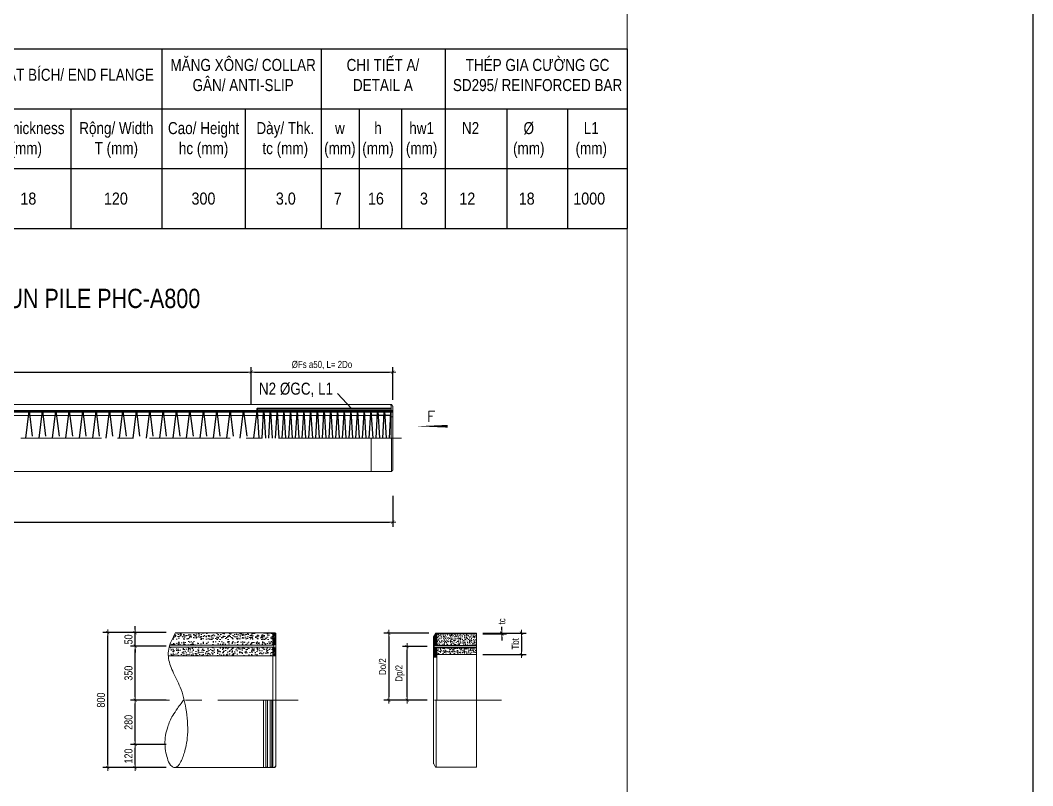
# Model space of a CAD drawing. Header units: millimetres. Extents: x -2123450 to -961021, y -260876 to 649159.
# Drawn here: x -1603460 to -1571995, y 114684 to 138489 of the extents above; entities that cross this region are included whole.
import ezdxf
from ezdxf.enums import TextEntityAlignment as Align

# ---------------------------------------------------------------- set-up
doc = ezdxf.new("R2010")
doc.units = ezdxf.units.MM
doc.header["$LTSCALE"] = 1000
doc.header["$MEASUREMENT"] = 0
doc.header["$PDMODE"] = 66
for name, pattern in [('CENTER2', [1.125, 0.75, -0.125, 0.125, -0.125]), ('CENTERX2', [4, 2.5, -0.5, 0.5, -0.5]), ('HIDDEN', [0.375, 0.25, -0.125]), ('HIDDEN2', [4.7625, 3.175, -1.5875])]:
    doc.linetypes.add(name, pattern=pattern)
doc.layers.get('0').update_dxf_attribs({"linetype": 'CONTINUOUS'})
doc.layers.get('DEFPOINTS').update_dxf_attribs({"linetype": 'CONTINUOUS'})
for name, color, linetype, lineweight in [('1.NET BAO-F', 3, 'CONTINUOUS', 20), ('9.NET MANH-F', 9, 'CONTINUOUS', 15), ('NDC_S_AXIS', 5, 'CENTER2', 15), ('NDC_S_BREAK-LINE', 1, 'CONTINUOUS', 15), ('NDC_S_CONTINUOUS', 3, 'CONTINUOUS', 20), ('NDC_S_DIM', 1, 'CONTINUOUS', 9), ('NDC_S_HATCH MATERIAL', 8, 'CONTINUOUS', 13), ('NDC_S_REBAR', 4, 'CONTINUOUS', 35), ('NDC_S_STIRRUP', 2, 'CONTINUOUS', 25), ('NDC_S_VN TEXT', 7, 'CONTINUOUS', 9), ('netmanh', 6, 'CONTINUOUS', 15), ('Thep', 1, 'CONTINUOUS', 30), ('Thep dai', 3, 'CONTINUOUS', 30)]:
    doc.layers.add(name, color=color, linetype=linetype, lineweight=lineweight)
doc.layers.add('NDC_S-COLUMN', color=3, linetype='CONTINUOUS')
doc.styles.add('NDC_ARIAL', font='arial.ttf', dxfattribs={"width": 0.8})
doc.styles.get("Standard").update_dxf_attribs({"font": 'romans.shx', "bigfont": 'vns.shx'})
doc.dimstyles.new('DIM', dxfattribs={"dimtxt": 0.03, "dimasz": 0.035, "dimexe": 0.03, "dimexo": 0.03, "dimgap": 0.005, "dimtad": 1, "dimdec": 0, "dimlfac": 10000, "dimzin": 0, "dimdsep": 46, "dimtxsty": 'NDC_ARIAL', "dimblk": 'DOTSMALL', "dimcen": 0.05, "dimclrd": 1, "dimclre": 1, "dimadec": 0, "dimazin": 0, "dimtfac": 1, "dimtdec": 0, "dimtofl": 0, "dimtmove": 0, "dimatfit": 3, "dimfxl": 0.03, "dimtolj": 1, "dimtzin": 0, "dimarcsym": 0})
doc.dimstyles.new('NDC_1-100', dxfattribs={"dimscale": 100, "dimtxt": 2.2, "dimasz": 1, "dimexe": 1.5, "dimexo": 2, "dimgap": 0.8, "dimtad": 1, "dimdec": 0, "dimdsep": 46, "dimtxsty": 'NDC_ARIAL', "dimblk": 'DIMMARK', "dimcen": 49999.938995, "dimdle": 1.5, "dimclrd": 1, "dimclre": 1, "dimclrt": 3, "dimadec": 0, "dimazin": 0, "dimtfac": 1, "dimtdec": 0, "dimtix": 1, "dimtmove": 2, "dimatfit": 3, "dimfxl": 1, "dimarcsym": 0})
doc.dimstyles.new('NDC_1-25(25)', dxfattribs={"dimscale": 100, "dimtxt": 2.5, "dimasz": 1, "dimexe": 1.5, "dimexo": 0, "dimgap": 0.8, "dimtad": 1, "dimdec": 0, "dimlfac": 0.25, "dimdsep": 46, "dimtxsty": 'NDC_ARIAL', "dimblk": 'DIMMARK', "dimcen": 49999.938995, "dimdle": 1.5, "dimclrd": 1, "dimclre": 1, "dimclrt": 3, "dimadec": 0, "dimazin": 0, "dimtfac": 1, "dimtdec": 0, "dimtix": 1, "dimtmove": 2, "dimatfit": 3, "dimfxl": 1, "dimarcsym": 0})
pattern_1 = [(50, (-1810038.22, 99460.3), (214.93242, -18.80415), [22.47432, -247.21747]), (355, (-1810038.22, 99460.3), (-41.57788, 225.40004), [17.97945, -197.77397]), (100.4514, (-1810020.3, 99458.73), (173.3547, 206.59575), [19.10023, -210.10252]), (46.1842, (-1810038.22, 99520.23), (319.80682, -49.59902), [33.71147, -370.8262]), (96.6356, (-1810011.57, 99516.1), (280.0787, 291.90176), [28.65034, -315.1537]), (351.1842, (-1810038.22, 99520.23), (280.0785, 291.902), [26.9692, -296.66096]), (21, (-1810008.25, 99505.24), (178.8677, -120.64778), [22.47432, -247.21747]), (326, (-1810008.25, 99505.24), (72.91127, 217.29667), [17.97945, -197.77397]), (71.4514, (-1809993.35, 99495.2), (251.77904, 96.6487), [19.10023, -210.10252]), (37.5, (-1810038.22, 99460.295), (3.643792, 99.754151), [0, -195.37671, 0, -200.77055, 0, -198.523116]), (7.5, (-1810038.22, 99460.3), (78.83077, 118.18844), [0, -114.46918, 0, -190.88185, 0, -75.66353]), (327.5, (-1810105.04, 99460.295), (159.963915, -6.758737), [0, -74.91438, 0, -233.73288, 0, -310.14555]), (317.5, (-1810135.01, 99460.3), (174.75613, 29.99721), [0, -97.3887, 0, -155.2226, 0, -220.24829])]
pattern_2 = [(45, (-3341119.79, 702139.56), (-49.7184456, 49.7184456), []), (45, (-3341103.215, 702139.56), (-49.7184456, 49.7184456), []), (45, (-3341086.64, 702139.56), (-49.7184456, 49.7184456), []), (45, (-3341070.07, 702139.56), (-49.7184456, 49.7184456), [])]

# ---------------------------------------------------------------- blocks, each defined once
blk = doc.blocks.new('DIMMARK')
at = {"layer": 'NDC_S_DIM', "color": 1}
blk.add_line((-1.5, 0), (1, 0), dxfattribs=at)
at = {"layer": 'NDC_S_DIM', "color": 2, "const_width": 0.15}
blk.add_lwpolyline([(-0.5, -0.5), (0.5, 0.5)], dxfattribs=at)
blk = doc.blocks.new('*D343')
at = {"layer": 'DEFPOINTS', "color": 0, "transparency": 16777216}
for p in [(-1596281, 127550), (-1624219, 126731), (-1596281, 126731)]:
    blk.add_point(p, dxfattribs=at)
at = {"layer": 'NDC_S_DIM', "color": 1, "lineweight": -2, "transparency": 16777216}
for p, q in [((-1624219, 126931), (-1624219, 127700)), ((-1624119, 127550), (-1596381, 127550)), ((-1596281, 126931), (-1596281, 127700))]:
    blk.add_line(p, q, dxfattribs=at)
at = {"layer": 'NDC_S_DIM', "color": 1, "lineweight": -2, "transparency": 16777216, "xscale": 100, "yscale": 100, "zscale": 100, "rotation": 180}
blk.add_blockref('DIMMARK', (-1624219, 127550), dxfattribs=at)
at = {"layer": 'NDC_S_DIM', "color": 1, "lineweight": -2, "transparency": 16777216, "xscale": 100, "yscale": 100, "zscale": 100}
blk.add_blockref('DIMMARK', (-1596281, 127550), dxfattribs=at)
at = {"layer": 'NDC_S_DIM', "color": 3, "transparency": 16777216, "insert": (-1610250, 127749), "char_height": 220, "attachment_point": 5, "style": 'NDC_ARIAL'}
blk.add_mtext('ØFs a100', dxfattribs=at)
blk = doc.blocks.new('*D344')
at = {"layer": 'DEFPOINTS', "color": 0, "transparency": 16777216}
for p in [(-1591885, 127550), (-1596281, 126341), (-1591885, 126485)]:
    blk.add_point(p, dxfattribs=at)
at = {"layer": 'NDC_S_DIM', "color": 1, "lineweight": -2, "transparency": 16777216}
for p, q in [((-1596281, 126541), (-1596281, 127700)), ((-1596181, 127550), (-1591985, 127550)), ((-1591885, 126685), (-1591885, 127700))]:
    blk.add_line(p, q, dxfattribs=at)
at = {"layer": 'NDC_S_DIM', "color": 1, "lineweight": -2, "transparency": 16777216, "xscale": 100, "yscale": 100, "zscale": 100, "rotation": 180}
blk.add_blockref('DIMMARK', (-1596281, 127550), dxfattribs=at)
at = {"layer": 'NDC_S_DIM', "color": 1, "lineweight": -2, "transparency": 16777216, "xscale": 100, "yscale": 100, "zscale": 100}
blk.add_blockref('DIMMARK', (-1591885, 127550), dxfattribs=at)
at = {"layer": 'NDC_S_DIM', "color": 3, "transparency": 16777216, "insert": (-1594083, 127766), "char_height": 220, "attachment_point": 5, "style": 'NDC_ARIAL'}
blk.add_mtext('ØFs a50, L= 2Do', dxfattribs=at)
blk = doc.blocks.new('*D345')
at = {"layer": 'DEFPOINTS', "color": 0, "transparency": 16777216}
for p in [(-1628651, 123902), (-1591885, 123902), (-1591885, 122884)]:
    blk.add_point(p, dxfattribs=at)
at = {"layer": 'NDC_S_DIM', "color": 1, "lineweight": -2, "transparency": 16777216}
for p, q in [((-1628651, 123702), (-1628651, 122734)), ((-1591885, 123702), (-1591885, 122734)), ((-1628551, 122884), (-1591985, 122884))]:
    blk.add_line(p, q, dxfattribs=at)
at = {"layer": 'NDC_S_DIM', "color": 1, "lineweight": -2, "transparency": 16777216, "xscale": 100, "yscale": 100, "zscale": 100, "rotation": 180}
blk.add_blockref('DIMMARK', (-1628651, 122884), dxfattribs=at)
at = {"layer": 'NDC_S_DIM', "color": 1, "lineweight": -2, "transparency": 16777216, "xscale": 100, "yscale": 100, "zscale": 100}
blk.add_blockref('DIMMARK', (-1591885, 122884), dxfattribs=at)
at = {"layer": 'NDC_S_DIM', "color": 3, "transparency": 16777216, "insert": (-1610268, 123074), "char_height": 220, "attachment_point": 5, "style": 'NDC_ARIAL'}
blk.add_mtext('L ', dxfattribs=at)
blk = doc.blocks.new('daucocmangxong 3.0 khong be tong')
at = {"layer": 'NDC_S_AXIS', "linetype": 'CENTERX2'}
blk.add_line((0.093, 0.25), (-0.2262, 0.25), dxfattribs=at)
at = {"layer": 'NDC_S_CONTINUOUS'}
for p, q in [((-0.155, 0.4565), (-0.16, 0.4565)), ((-0.155, 0.4565), (-0.155, 0.4545)), ((-0.155, 0.4545), (-0.148, 0.4545)), ((-0.148, 0.497), (-0.148, 0.4535)), ((-0.155, 0.4435), (-0.16, 0.4435)), ((-0.148, 0.41), (-0.16, 0.41)), ((-0.155, 0.4455), (-0.155, 0.4435)), ((-0.155, 0.4455), (-0.148, 0.4455)), ((-0.148, 0.4465), (-0.148, 0.25)), ((-0.15, 0.25), (-0.15, 0)), ((0, 0.25), (0, 0)), ((-0.15, 0), (0, 0))]:
    blk.add_line(p, q, dxfattribs=at)
blk.add_lwpolyline([(-0.15, 0.002), (-0.15, 0), (-0.153, 0), (-0.159, 0.012), (-0.16, 0.012), (-0.16, 0.488), (-0.159, 0.488), (-0.153, 0.5), (-0.15, 0.5), (-0.15, 0.497)], dxfattribs=at)
at = {"layer": 'NDC_S_REBAR'}
for p, q in [((-0.156, 0.4535), (0, 0.4535)), ((-0.156, 0.4465), (0, 0.4465))]:
    blk.add_line(p, q, dxfattribs=at)
at = {"layer": 'NDC_S_STIRRUP'}
blk.add_line((-0.148, 0.42), (0, 0.42), dxfattribs=at)
at = {"layer": 'netmanh'}
blk.add_arc((-0.148, 0.497), 0.003, 270, 0, dxfattribs=at)
at = {"layer": 'Thep'}
blk.add_ellipse((-0.1575, 0.4501), major_axis=(0, 0.0055), ratio=0.363902, start_param=5.391025, end_param=10.293338, dxfattribs=at)
blk = doc.blocks.new('*D323')
at = {"layer": 'DEFPOINTS', "color": 0, "transparency": 16777216}
for p in [(-1600742, 119448), (-1598927, 119448), (-1598927, 115248)]:
    blk.add_point(p, dxfattribs=at)
at = {"layer": 'NDC_S_DIM', "color": 1, "lineweight": -2, "transparency": 16777216}
for p, q in [((-1598927, 119448), (-1600892, 119448)), ((-1600742, 115348), (-1600742, 119348)), ((-1598927, 115248), (-1600892, 115248))]:
    blk.add_line(p, q, dxfattribs=at)
at = {"layer": 'NDC_S_DIM', "color": 1, "lineweight": -2, "transparency": 16777216, "xscale": 100, "yscale": 100, "zscale": 100}
for p, rotation in [((-1600742, 119448), 90), ((-1600742, 115248), 270)]:
    blk.add_blockref('DIMMARK', p, dxfattribs=dict(at, rotation=rotation))
at = {"layer": 'NDC_S_DIM', "color": 3, "lineweight": 100, "transparency": 16777216, "insert": (-1600950, 117348), "char_height": 250, "attachment_point": 5, "rotation": 90, "style": 'NDC_ARIAL'}
blk.add_mtext('800', dxfattribs=at)
blk = doc.blocks.new('*D324')
at = {"layer": 'DEFPOINTS', "color": 0, "transparency": 16777216}
for p in [(-1599887, 115968), (-1598927, 115968), (-1598927, 115248)]:
    blk.add_point(p, dxfattribs=at)
at = {"layer": 'NDC_S_DIM', "color": 1, "lineweight": -2, "transparency": 16777216}
for p, q in [((-1598927, 115968), (-1600037, 115968)), ((-1599887, 115348), (-1599887, 115868)), ((-1598927, 115248), (-1600037, 115248))]:
    blk.add_line(p, q, dxfattribs=at)
at = {"layer": 'NDC_S_DIM', "color": 1, "lineweight": -2, "transparency": 16777216, "xscale": 100, "yscale": 100, "zscale": 100}
for p, rotation in [((-1599887, 115968), 90), ((-1599887, 115248), 270)]:
    blk.add_blockref('DIMMARK', p, dxfattribs=dict(at, rotation=rotation))
at = {"layer": 'NDC_S_DIM', "color": 3, "lineweight": 100, "transparency": 16777216, "insert": (-1600095, 115608), "char_height": 250, "attachment_point": 5, "rotation": 90, "style": 'NDC_ARIAL'}
blk.add_mtext('120', dxfattribs=at)
blk = doc.blocks.new('*D325')
at = {"layer": 'DEFPOINTS', "color": 0, "transparency": 16777216}
for p in [(-1599887, 117346), (-1598927, 117346), (-1598927, 115968)]:
    blk.add_point(p, dxfattribs=at)
at = {"layer": 'NDC_S_DIM', "color": 1, "lineweight": -2, "transparency": 16777216}
for p, q in [((-1598927, 117346), (-1600037, 117346)), ((-1599887, 116068), (-1599887, 117246)), ((-1598927, 115968), (-1600037, 115968))]:
    blk.add_line(p, q, dxfattribs=at)
at = {"layer": 'NDC_S_DIM', "color": 1, "lineweight": -2, "transparency": 16777216, "xscale": 100, "yscale": 100, "zscale": 100}
for p, rotation in [((-1599887, 117346), 90), ((-1599887, 115968), 270)]:
    blk.add_blockref('DIMMARK', p, dxfattribs=dict(at, rotation=rotation))
at = {"layer": 'NDC_S_DIM', "color": 3, "lineweight": 100, "transparency": 16777216, "insert": (-1600095, 116657), "char_height": 250, "attachment_point": 5, "rotation": 90, "style": 'NDC_ARIAL'}
blk.add_mtext('280', dxfattribs=at)
blk = doc.blocks.new('*D326')
at = {"layer": 'DEFPOINTS', "color": 0, "transparency": 16777216}
for p in [(-1599887, 119024), (-1598927, 119024), (-1598927, 117346)]:
    blk.add_point(p, dxfattribs=at)
at = {"layer": 'NDC_S-COLUMN', "color": 1, "lineweight": -2, "transparency": 16777216}
for p, q in [((-1598927, 119024), (-1600037, 119024)), ((-1599887, 117446), (-1599887, 118924)), ((-1598927, 117346), (-1600037, 117346))]:
    blk.add_line(p, q, dxfattribs=at)
at = {"layer": 'NDC_S-COLUMN', "color": 1, "lineweight": -2, "transparency": 16777216, "xscale": 100, "yscale": 100, "zscale": 100}
for p, rotation in [((-1599887, 119024), 90), ((-1599887, 117346), 270)]:
    blk.add_blockref('DIMMARK', p, dxfattribs=dict(at, rotation=rotation))
at = {"layer": 'NDC_S-COLUMN', "color": 3, "transparency": 16777216, "insert": (-1600095, 118185), "char_height": 250, "attachment_point": 5, "rotation": 90, "style": 'NDC_ARIAL'}
blk.add_mtext('350', dxfattribs=at)
blk = doc.blocks.new('*D327')
at = {"layer": 'DEFPOINTS', "color": 0, "transparency": 16777216}
for p in [(-1599887, 119445), (-1598927, 119445), (-1598927, 119024)]:
    blk.add_point(p, dxfattribs=at)
at = {"layer": 'NDC_S-COLUMN', "color": 1, "lineweight": -2, "transparency": 16777216}
for p, q in [((-1599887, 119545), (-1599887, 119645)), ((-1598927, 119445), (-1600037, 119445)), ((-1599887, 119024), (-1599887, 119445)), ((-1598927, 119024), (-1600037, 119024)), ((-1599887, 118924), (-1599887, 118824))]:
    blk.add_line(p, q, dxfattribs=at)
at = {"layer": 'NDC_S-COLUMN', "color": 1, "lineweight": -2, "transparency": 16777216, "xscale": 100, "yscale": 100, "zscale": 100}
for p, rotation in [((-1599887, 119445), 270), ((-1599887, 119024), 90)]:
    blk.add_blockref('DIMMARK', p, dxfattribs=dict(at, rotation=rotation))
at = {"layer": 'NDC_S-COLUMN', "color": 3, "transparency": 16777216, "insert": (-1600095, 119235), "char_height": 250, "attachment_point": 5, "rotation": 90, "style": 'NDC_ARIAL'}
blk.add_mtext('50', dxfattribs=at)
blk = doc.blocks.new('thep gia cuong')
at = {"layer": 'NDC_S_REBAR'}
blk.add_lwpolyline([(0, -0.014), (1, -0.014), (1, 0), (0, 0)], dxfattribs=at)
blk = doc.blocks.new('_DotSmall')
at = {"color": 0, "linetype": 'ByBlock', "lineweight": 9, "const_width": 0.5}
blk.add_lwpolyline([(-0.0625, 0, 1), (0.0625, 0, 1)], format="xyb", close=True, dxfattribs=at)
blk = doc.blocks.new('*D903')
at = {"layer": 'DEFPOINTS', "color": 0, "transparency": 16777216}
for p in [(-1590558, 119429), (-1592008, 117346), (-1590616, 117346)]:
    blk.add_point(p, dxfattribs=at)
at = {"layer": 'NDC_S_DIM', "color": 1, "lineweight": -2, "transparency": 16777216}
for p, q in [((-1590758, 119429), (-1592158, 119429)), ((-1592008, 119329), (-1592008, 117446)), ((-1590816, 117346), (-1592158, 117346))]:
    blk.add_line(p, q, dxfattribs=at)
at = {"layer": 'NDC_S_DIM', "color": 1, "lineweight": -2, "transparency": 16777216, "xscale": 100, "yscale": 100, "zscale": 100}
for p, rotation in [((-1592008, 119429), 90), ((-1592008, 117346), 270)]:
    blk.add_blockref('DIMMARK', p, dxfattribs=dict(at, rotation=rotation))
at = {"layer": 'NDC_S_DIM', "color": 3, "transparency": 16777216, "insert": (-1592202, 118388), "char_height": 220, "attachment_point": 5, "rotation": 90, "style": 'NDC_ARIAL'}
blk.add_mtext('Do/2', dxfattribs=at)
blk = doc.blocks.new('*D904')
at = {"layer": 'DEFPOINTS', "color": 0, "transparency": 16777216}
for p in [(-1591436, 119014), (-1590612, 119014), (-1590616, 117346)]:
    blk.add_point(p, dxfattribs=at)
at = {"layer": 'NDC_S_DIM', "color": 1, "lineweight": -2, "transparency": 16777216}
for p, q in [((-1590812, 119014), (-1591586, 119014)), ((-1591436, 117446), (-1591436, 118914)), ((-1590816, 117346), (-1591586, 117346))]:
    blk.add_line(p, q, dxfattribs=at)
at = {"layer": 'NDC_S_DIM', "color": 1, "lineweight": -2, "transparency": 16777216, "xscale": 100, "yscale": 100, "zscale": 100}
for p, rotation in [((-1591436, 119014), 90), ((-1591436, 117346), 270)]:
    blk.add_blockref('DIMMARK', p, dxfattribs=dict(at, rotation=rotation))
at = {"layer": 'NDC_S_DIM', "color": 3, "transparency": 16777216, "insert": (-1591658, 118180), "char_height": 220, "attachment_point": 5, "rotation": 90, "style": 'NDC_ARIAL'}
blk.add_mtext('Dp/2', dxfattribs=at)
blk = doc.blocks.new('*D905')
at = {"layer": 'DEFPOINTS', "color": 0, "transparency": 16777216}
for p in [(-1589283, 119429), (-1589283, 119404), (-1588494, 119404)]:
    blk.add_point(p, dxfattribs=at)
at = {"layer": 'NDC_S_DIM', "color": 1, "lineweight": -2, "transparency": 16777216}
for p, q in [((-1588494, 119529), (-1588494, 119629)), ((-1589083, 119429), (-1588344, 119429)), ((-1589083, 119404), (-1588344, 119404)), ((-1588494, 119429), (-1588494, 119404)), ((-1588494, 119304), (-1588494, 119204))]:
    blk.add_line(p, q, dxfattribs=at)
at = {"layer": 'NDC_S_DIM', "color": 1, "lineweight": -2, "transparency": 16777216, "xscale": 100, "yscale": 100, "zscale": 100}
for p, rotation in [((-1588494, 119429), 270), ((-1588494, 119404), 90)]:
    blk.add_blockref('DIMMARK', p, dxfattribs=dict(at, rotation=rotation))
at = {"layer": 'NDC_S_DIM', "color": 3, "transparency": 16777216, "insert": (-1588494, 119796), "char_height": 220, "attachment_point": 5, "rotation": 90, "style": 'NDC_ARIAL'}
blk.add_mtext('tc', dxfattribs=at)
blk = doc.blocks.new('*D906')
at = {"layer": 'DEFPOINTS', "color": 0, "transparency": 16777216}
for p in [(-1589283, 119429), (-1589283, 118763), (-1587883, 118763)]:
    blk.add_point(p, dxfattribs=at)
at = {"layer": 'NDC_S_DIM', "color": 1, "lineweight": -2, "transparency": 16777216}
for p, q in [((-1589083, 119429), (-1587733, 119429)), ((-1587883, 119329), (-1587883, 118863)), ((-1589083, 118763), (-1587733, 118763))]:
    blk.add_line(p, q, dxfattribs=at)
at = {"layer": 'NDC_S_DIM', "color": 1, "lineweight": -2, "transparency": 16777216, "xscale": 100, "yscale": 100, "zscale": 100}
for p, rotation in [((-1587883, 119429), 90), ((-1587883, 118763), 270)]:
    blk.add_blockref('DIMMARK', p, dxfattribs=dict(at, rotation=rotation))
at = {"layer": 'NDC_S_DIM', "color": 3, "transparency": 16777216, "insert": (-1588074, 119096), "char_height": 220, "attachment_point": 5, "rotation": 90, "style": 'NDC_ARIAL'}
blk.add_mtext('Tbt', dxfattribs=at)
blk = doc.blocks.new('daucocmangxong 3.0')
at = {"layer": 'NDC_S_AXIS', "linetype": 'HIDDEN', "ltscale": 0.001}
blk.add_line((0.093, 0.25), (-0.2262, 0.25), dxfattribs=at)
at = {"layer": 'NDC_S_CONTINUOUS'}
for p, q in [((-0.148, 0.497), (-0.148, 0.4535)), ((0, 0.5), (0, 0)), ((-0.155, 0.4565), (-0.16, 0.4565)), ((-0.155, 0.4565), (-0.155, 0.4545)), ((-0.155, 0.4545), (-0.148, 0.4545)), ((-0.155, 0.4435), (-0.16, 0.4435)), ((-0.155, 0.4455), (-0.155, 0.4435)), ((-0.155, 0.4455), (-0.148, 0.4455)), ((-0.148, 0.4465), (-0.148, 0.25)), ((-0.148, 0.42), (0, 0.42)), ((-0.148, 0.41), (-0.16, 0.41)), ((-0.15, 0.25), (-0.15, 0)), ((-0.15, 0), (0, 0))]:
    blk.add_line(p, q, dxfattribs=at)
blk.add_lwpolyline([(-0.15, 0.002), (-0.15, 0), (-0.153, 0), (-0.159, 0.012), (-0.16, 0.012), (-0.16, 0.488), (-0.159, 0.488), (-0.153, 0.5), (-0.15, 0.5), (-0.15, 0.497)], dxfattribs=at)
blk.add_arc((-0.148, 0.497), 0.003, 270, 0, dxfattribs=at)
at = {"layer": 'Thep'}
for p, q in [((-0.156, 0.4535), (0, 0.4535)), ((-0.156, 0.4465), (0, 0.4465))]:
    blk.add_line(p, q, dxfattribs=at)
blk.add_ellipse((-0.1575, 0.45), major_axis=(0, 0.0055), ratio=0.363902, start_param=5.391025, end_param=10.293338, dxfattribs=at)

msp = doc.modelspace()

# ---------------------------------------------------------------- hatches: boundary and pattern name
at = {"layer": 'NDC_S_HATCH MATERIAL'}
h = msp.add_hatch(dxfattribs=at)
h.set_pattern_fill('AR-CONC', color=256, scale=29.965753, style=0)
h.set_pattern_definition(pattern_1)
edge = h.paths.add_edge_path()
edge.add_ellipse((-1595666.23, 119456.59), major_axis=(-38.51, 0), ratio=0.86455331, start_angle=50.284863, end_angle=129.715137, ccw=False)
edge.add_line((-1595690.84, 119430.98), (-1595773.73, 119430.98))
edge.add_ellipse((-1595798.34, 119456.59), major_axis=(-38.51, 0), ratio=0.86455331, start_angle=50.284863, end_angle=129.715137, ccw=False)
edge.add_line((-1595822.95, 119430.98), (-1595905.42, 119430.98))
edge.add_line((-1595905.42, 119430.98), (-1595905.42, 119443.65))
edge.add_line((-1595905.42, 119443.65), (-1598631, 119445.17))
edge.add_line((-1598631, 119445.17), (-1598743.06, 119233.89))
edge.add_line((-1598743.06, 119233.89), (-1595605.76, 119233.89))
edge.add_line((-1595605.76, 119233.89), (-1595605.76, 119398.18))
edge.add_line((-1595605.76, 119398.18), (-1595638.52, 119430.98))
edge.add_line((-1595638.52, 119430.98), (-1595641.62, 119430.98))
at = {"layer": 'NDC_S_HATCH MATERIAL', "ltscale": 10}
h = msp.add_hatch(dxfattribs=at)
h.set_pattern_fill('ANSI34', color=256, scale=59.931507, style=0)
h.set_pattern_definition([(45, (-1814126.11, 37641.32), (-31.783481, 31.783481), []), (45, (-1814115.515, 37641.32), (-31.783481, 31.783481), []), (45, (-1814104.92, 37641.32), (-31.783481, 31.783481), []), (45, (-1814094.326, 37641.32), (-31.783481, 31.783481), [])])
edge = h.paths.add_edge_path()
edge.add_line((-1595596.04, 119443.65), (-1595605.76, 119443.65))
edge.add_line((-1595605.76, 119443.65), (-1595645.07, 119443.65))
edge.add_ellipse((-1595666.23, 119461.58), major_axis=(29.62, 0), ratio=0.86455331, start_angle=224.427004, end_angle=315.572996, ccw=False)
edge.add_line((-1595687.38, 119443.65), (-1595777.18, 119443.65))
edge.add_ellipse((-1595798.34, 119461.58), major_axis=(29.62, 0), ratio=0.86455331, start_angle=224.427004, end_angle=315.572996, ccw=False)
edge.add_line((-1595819.5, 119443.65), (-1595905.42, 119443.65))
edge.add_line((-1595905.42, 119443.65), (-1595905.42, 119430.98))
edge.add_line((-1595905.42, 119430.98), (-1595822.95, 119430.98))
edge.add_ellipse((-1595798.34, 119456.59), major_axis=(-38.51, 0), ratio=0.86455331, start_angle=50.284863, end_angle=129.715137)
edge.add_line((-1595773.73, 119430.98), (-1595690.84, 119430.98))
edge.add_ellipse((-1595666.23, 119456.59), major_axis=(-38.51, 0), ratio=0.86455331, start_angle=50.284863, end_angle=129.715137)
edge.add_line((-1595641.62, 119430.98), (-1595605.76, 119430.98))
edge.add_line((-1595605.76, 119430.98), (-1595596.04, 119430.98))
edge.add_line((-1595596.04, 119430.98), (-1595596.04, 119443.65))
at = {"layer": 'NDC_S_HATCH MATERIAL'}
h = msp.add_hatch(dxfattribs=at)
h.set_pattern_fill('ANSI34', color=256, scale=93.75, style=0)
h.set_pattern_definition(pattern_2)
edge = h.paths.add_edge_path()
edge.add_line((-1595515.86, 119402.95), (-1595545.35, 119443.65))
edge.add_line((-1595545.35, 119443.65), (-1595596.04, 119443.65))
edge.add_line((-1595596.04, 119443.65), (-1595596.04, 119430.98))
edge.add_line((-1595596.04, 119430.98), (-1595605.76, 119430.98))
edge.add_line((-1595605.76, 119430.98), (-1595605.76, 119053.89))
edge.add_line((-1595605.76, 119053.89), (-1595576.18, 119053.89))
edge.add_ellipse((-1595539.42, 119051.42), major_axis=(37.73, 11.65), ratio=0.68026503, start_angle=60.57203, end_angle=150.57203, ccw=False)
edge.add_line((-1595527.78, 119079.5), (-1595515.86, 119079.5))
edge.add_line((-1595515.86, 119079.5), (-1595515.86, 119402.95))
h = msp.add_hatch(dxfattribs=at)
h.set_pattern_fill('ANSI32', color=256, scale=100)
h.set_pattern_definition([(45, (-9850.676, -140458.422), (-26.5165043, 26.5165043), []), (45, (-9832.998, -140458.422), (-26.5165043, 26.5165043), [])])
h.paths.add_polyline_path([(-1590616.36, 119067.29), (-1590574.69, 119067.29), (-1590516.36, 119066.15), (-1590516.36, 119404.38), (-1590533.02, 119404.38), (-1590533.02, 119429.38), (-1590558.02, 119429.38), (-1590616.36, 119312.71)])
h.paths.add_polyline_path([(-1590616.36, 118679.38), (-1590516.36, 118679.38), (-1590516.36, 118975.63), (-1590574.69, 118975.63), (-1590574.69, 118958.96), (-1590616.36, 118958.96)])
h = msp.add_hatch(dxfattribs=at)
h.set_pattern_fill('ANSI32', color=256, scale=50, angle=90)
h.set_pattern_definition([(135, (-9850.676, -140458.422), (-13.25825215, -13.25825215), []), (135, (-9850.676, -140449.583), (-13.25825215, -13.25825215), [])])
h.paths.add_polyline_path([(-1589283.02, 119429.38), (-1590533.02, 119429.38), (-1590533.02, 119404.38), (-1589283.02, 119404.38)])
h = msp.add_hatch(dxfattribs=at)
h.set_pattern_fill('AR-CONC', color=256, scale=20, angle=90)
h.set_pattern_definition([(140, (-9850.68, -140458.42), (12.550427, 143.4520365), [15, -165]), (85, (-9850.68, -140458.42), (-150.438427, -27.750267), [12, -132]), (190.451444, (-9849.63, -140446.47), (-137.887998, 115.701769), [12.748038, -140.228422]), (136.1842, (-9890.68, -140458.42), (33.103856, 213.448266), [22.5, -247.5]), (186.635635, (-9887.92, -140440.63), (-194.82372, 186.93239), [19.122068, -210.342752]), (81.184164, (-9890.68, -140458.42), (-194.82372, 186.93239), [18, -198]), (111, (-9880.68, -140438.42), (80.523778, 119.38141), [15, -165]), (56, (-9880.68, -140438.42), (-145.030009, 48.663066), [12, -132]), (161.451445, (-9873.97, -140428.47), (-64.50623, 168.044475), [12.748038, -140.228422]), (127.5, (-9850.676, -140458.42), (-66.5787708, 2.431971), [0, -130.4, 0, -134, 0, -132.5]), (97.5, (-9850.676, -140458.42), (-78.8823424, 52.6139075), [0, -76.4, 0, -127.4, 0, -50.5]), (57.5, (-9850.676, -140503.02), (4.5109743, 106.7644872), [0, -50, 0, -156, 0, -207]), (47.5, (-9850.68, -140523.02), (-20.0209965, 116.637234), [0, -65, 0, -103.6, 0, -147])])
h.paths.add_polyline_path([(-1590491.36, 119404.38, -0.41421356), (-1590516.36, 119379.38), (-1590516.36, 119041.88), (-1589283.02, 119041.88), (-1589283.02, 119404.38)])
h.paths.add_polyline_path([(-1589283.02, 118762.71), (-1589283.02, 118983.54), (-1590516.36, 118983.54), (-1590516.36, 118762.71)])
h = msp.add_hatch(dxfattribs=at)
h.set_pattern_fill('AR-CONC', color=256, scale=29.965753, style=0)
h.set_pattern_definition(pattern_1)
h.paths.add_polyline_path([(-1595605.76, 118993.96), (-1598810.56, 118993.96), (-1598857.15, 118724.4), (-1597231.45, 118724.4), (-1595605.76, 118724.4)])
h.paths.add_polyline_path([(-1598797.23, 119053.89), (-1595605.76, 119053.89), (-1595605.76, 119173.96), (-1598770.53, 119173.96)])
h = msp.add_hatch(dxfattribs=at)
h.set_pattern_fill('ANSI34', color=256, scale=93.75, style=0)
h.set_pattern_definition(pattern_2)
edge = h.paths.add_edge_path()
edge.add_line((-1595515.86, 118968.34), (-1595527.78, 118968.34))
edge.add_ellipse((-1595539.42, 118996.42), major_axis=(-37.73, 11.65), ratio=0.68026503, start_angle=29.42797, end_angle=119.42797, ccw=False)
edge.add_line((-1595576.37, 118993.96), (-1595605.76, 118993.96))
edge.add_line((-1595605.76, 118993.96), (-1595605.76, 118724.4))
edge.add_line((-1595605.76, 118724.4), (-1595515.86, 118724.4))
edge.add_line((-1595515.86, 118724.4), (-1595515.86, 118968.34))

# ---------------------------------------------------------------- linework, layer by layer
for p, q in [((-1637042.3, 137597.7), (-1584595.34, 137597.7)), ((-1599062.86, 137597.7), (-1599062.86, 132017.34)), ((-1594105.78, 137597.7), (-1594105.78, 132017.34)), ((-1590260.1, 137597.7), (-1590260.1, 132017.34)), ((-1590260.1, 137597.7), (-1590260.1, 132017.34)), ((-1584595.34, 137597.7), (-1584595.34, 132017.34)), ((-1637042.3, 135737.58), (-1584595.34, 135737.58)), ((-1601886.33, 135737.58), (-1601886.33, 132017.34)), ((-1596465.72, 135737.58), (-1596465.72, 132017.34)), ((-1592926.97, 135737.58), (-1592926.97, 132017.34)), ((-1591616.13, 135737.58), (-1591616.13, 132017.34)), ((-1588341.22, 135737.58), (-1588341.22, 132017.34)), ((-1586453.87, 135737.58), (-1586453.87, 132017.34)), ((-1629304.31, 133877.46), (-1584595.34, 133877.46)), ((-1655452.36, 132017.34), (-1584595.34, 132017.34)), ((-1637042.3, 132017.34), (-1584595.34, 132017.34))]:
    msp.add_line(p, q)
at = {"layer": '1.NET BAO-F', "ltscale": 10}
for p, q in [((-1595605.76, 119443.65), (-1598631.85, 119443.65)), ((-1595905.42, 119443.65), (-1595905.42, 119430.98)), ((-1595819.5, 119443.65), (-1595905.42, 119443.65)), ((-1595822.95, 119430.98), (-1595905.42, 119430.98)), ((-1595687.38, 119443.65), (-1595777.18, 119443.65)), ((-1595690.84, 119430.98), (-1595773.73, 119430.98)), ((-1595605.76, 119430.98), (-1595641.62, 119430.98)), ((-1595605.76, 119398.18), (-1595638.52, 119430.98)), ((-1595627.34, 119430.98), (-1595605.76, 119413.45)), ((-1595605.76, 119430.98), (-1595605.76, 119053.89)), ((-1595596.04, 119430.98), (-1595605.76, 119430.98)), ((-1595515.86, 119402.95), (-1595515.86, 115289.14)), ((-1595576.18, 118993.96), (-1598831.88, 118993.96)), ((-1595576.18, 119053.89), (-1598814.51, 119053.89)), ((-1595605.76, 118993.96), (-1595605.76, 115248.44)), ((-1595515.86, 119079.5), (-1595527.78, 119079.5)), ((-1595515.86, 118968.34), (-1595527.78, 118968.34)), ((-1595605.76, 118724.4), (-1598857.15, 118724.4)), ((-1595905.42, 115248.44), (-1595905.42, 117344.49)), ((-1595605.76, 115248.44), (-1595545.35, 115248.44))]:
    msp.add_line(p, q, dxfattribs=at)
at = {"layer": '1.NET BAO-F'}
for p, q in [((-1595605.76, 119443.65), (-1595545.35, 119443.65)), ((-1595596.04, 119430.98), (-1595596.04, 119443.65)), ((-1595576.18, 119053.89), (-1595576.18, 118993.96)), ((-1595605.76, 118724.4), (-1595515.86, 118724.4)), ((-1598672.04, 115248.44), (-1595819.5, 115248.44)), ((-1595777.18, 115248.44), (-1595687.38, 115248.44)), ((-1595645.07, 115248.44), (-1595605.76, 115248.44))]:
    msp.add_line(p, q, dxfattribs=at)
at = {"layer": '1.NET BAO-F', "ltscale": 10}
for centre, major_axis, ratio, start_param, end_param in [((-1595798.34, 119456.59), (-38.51, 0), 0.86455331, 0.87763642, 2.26395623), ((-1595798.34, 119461.58), (29.62, 0), 0.86455331, 3.91699015, 5.50778781), ((-1595666.23, 119456.59), (-38.51, 0), 0.86455331, 0.87763642, 2.26395623), ((-1595666.23, 119461.58), (29.62, 0), 0.86455331, 3.91699015, 5.50778781), ((-1595539.42, 119051.42), (37.73, 11.65), 0.68026503, 1.05718135, 2.62797768)]:
    msp.add_ellipse(centre, major_axis=major_axis, ratio=ratio, start_param=start_param, end_param=end_param, dxfattribs=at)
at = {"layer": '1.NET BAO-F', "ltscale": 10, "extrusion": (0, 0, -1)}
msp.add_ellipse((-1595539.42, 118996.42), major_axis=(-37.73, 11.65), ratio=0.68026503, start_param=4.198774, end_param=5.76957033, dxfattribs=at)
at = {"layer": '9.NET MANH-F', "ltscale": 10}
for p, q in [((-1595822.95, 115248.44), (-1595822.95, 117344.49)), ((-1595773.73, 115248.44), (-1595773.73, 117344.49)), ((-1595690.84, 115248.44), (-1595690.84, 117344.49)), ((-1595641.62, 115248.44), (-1595641.62, 117344.49))]:
    msp.add_line(p, q, dxfattribs=at)
at = {"layer": 'DEFPOINTS'}
msp.add_lwpolyline([(-1698145.34, 181113.77), (-1571995.34, 181113.77), (-1571995.34, 92013.77), (-1698145.34, 92013.77)], close=True, dxfattribs=at)
at = {"layer": 'NDC_S_AXIS', "linetype": 'CENTERX2'}
for p, q in [((-1592939.1, 125493.27), (-1627597.15, 125493.27)), ((-1594820.04, 117346.04), (-1598975.52, 117346.04))]:
    msp.add_line(p, q, dxfattribs=at)
at = {"layer": 'NDC_S_BREAK-LINE'}
msp.add_spline([(-1598631, 119445.17), (-1598846.12, 118928.77), (-1598856.56, 118697.48), (-1598721.56, 118249.24), (-1598490.18, 117753.07), (-1598311.28, 117083.19), (-1598264.46, 116692.79), (-1598260.31, 116257.5), (-1598305.53, 115936.58), (-1598360.46, 115715.88), (-1598413.22, 115553.79), (-1598486.95, 115394.69), (-1598544.79, 115315.6), (-1598587.07, 115279.79), (-1598635.97, 115255.39), (-1598660.83, 115250.06), (-1598743.07, 115281.04), (-1598869.61, 115484.21), (-1598930.66, 115703.5), (-1598963.43, 115981.26), (-1598878.37, 116511.48), (-1598721.09, 116866.05), (-1598575.71, 117083.95), (-1598463.95, 117243.16), (-1598367.43, 117359.76)], degree=3, dxfattribs=at)
at = {"layer": 'NDC_S_CONTINUOUS'}
for p, q in [((-1584595.34, 175295.06), (-1584595.34, 94563.77)), ((-1627984.79, 126534.93), (-1591926.46, 126534.93)), ((-1627984.79, 126201.6), (-1592551.46, 126201.6)), ((-1627984.79, 124451.6), (-1592551.46, 124451.6))]:
    msp.add_line(p, q, dxfattribs=at)
at = {"layer": 'NDC_S_HATCH MATERIAL', "color": 3}
for p, q in [((-1590533.02, 119429.38), (-1589283.02, 119429.38)), ((-1590533.02, 119404.38), (-1589283.02, 119404.38))]:
    msp.add_line(p, q, dxfattribs=at)
at = {"layer": 'NDC_S_HATCH MATERIAL'}
msp.add_lwpolyline([(-1590177.32, 125862.89, 83.33, 16.67, 0), (-1590970.15, 125862.89, 416.67, 0, 0), (-1591130.19, 125862.89, 0, 0, 0)], format="xyseb", dxfattribs=at)
at = {"layer": 'NDC_S_REBAR'}
for p, q in [((-1627984.79, 126341.18), (-1592551.46, 126341.18)), ((-1627984.79, 126312.02), (-1592551.46, 126312.02))]:
    msp.add_line(p, q, dxfattribs=at)
at = {"layer": 'NDC_S_STIRRUP'}
for p, q in [((-1603288.96, 125493.27), (-1603184.79, 126341.18)), ((-1602872.29, 125493.27), (-1602768.13, 126341.18)), ((-1602455.63, 125493.27), (-1602351.46, 126341.18)), ((-1602038.96, 125493.27), (-1601934.79, 126341.18)), ((-1601622.29, 125493.27), (-1601518.13, 126341.18)), ((-1601205.63, 125493.27), (-1601101.46, 126341.18)), ((-1600788.96, 125493.27), (-1600684.79, 126341.18)), ((-1600372.29, 125493.27), (-1600268.13, 126341.18)), ((-1599955.63, 125493.27), (-1599851.46, 126341.18)), ((-1599538.96, 125493.27), (-1599434.79, 126341.18)), ((-1599122.29, 125493.27), (-1599018.13, 126341.18)), ((-1598705.63, 125493.27), (-1598601.46, 126341.18)), ((-1598288.96, 125493.27), (-1598184.79, 126341.18)), ((-1597872.29, 125493.27), (-1597768.13, 126341.18)), ((-1597455.63, 125493.27), (-1597351.46, 126341.18)), ((-1597038.96, 125493.27), (-1596934.79, 126341.18)), ((-1596622.29, 125493.27), (-1596518.13, 126341.18)), ((-1596205.63, 125493.27), (-1596101.46, 126341.18)), ((-1596101.46, 126341.18), (-1596049.38, 125493.27)), ((-1595893.13, 126341.18), (-1595841.04, 125493.27)), ((-1595684.79, 126341.18), (-1595632.71, 125493.27)), ((-1595476.46, 126341.18), (-1595424.38, 125493.27)), ((-1595268.13, 126341.18), (-1595216.04, 125493.27)), ((-1595059.79, 126341.18), (-1595007.71, 125493.27)), ((-1594851.46, 126341.18), (-1594799.38, 125493.27)), ((-1594643.13, 126341.18), (-1594591.04, 125493.27)), ((-1594434.79, 126341.18), (-1594382.71, 125493.27)), ((-1594226.46, 126341.18), (-1594174.38, 125493.27)), ((-1594018.13, 126341.18), (-1593966.04, 125493.27)), ((-1593809.79, 126341.18), (-1593757.71, 125493.27)), ((-1593601.46, 126341.18), (-1593549.38, 125493.27)), ((-1593393.13, 126341.18), (-1593341.04, 125493.27)), ((-1593184.79, 126341.18), (-1593132.71, 125493.27)), ((-1592976.46, 126341.18), (-1592924.38, 125493.27)), ((-1592768.13, 126341.18), (-1592716.04, 125493.27)), ((-1592559.79, 126341.18), (-1592507.71, 125493.27)), ((-1592351.46, 126341.18), (-1592299.38, 125493.27)), ((-1592143.13, 126341.18), (-1592091.04, 125493.27))]:
    msp.add_line(p, q, dxfattribs=at)
at = {"layer": 'NDC_S_STIRRUP', "linetype": 'HIDDEN2', "ltscale": 0.25}
for p, q in [((-1603184.79, 126341.18), (-1603080.63, 125493.27)), ((-1602768.13, 126341.18), (-1602663.96, 125493.27)), ((-1602351.46, 126341.18), (-1602247.29, 125493.27)), ((-1601934.79, 126341.18), (-1601830.63, 125493.27)), ((-1601518.13, 126341.18), (-1601413.96, 125493.27)), ((-1601101.46, 126341.18), (-1600997.29, 125493.27)), ((-1600684.79, 126341.18), (-1600580.63, 125493.27)), ((-1600268.13, 126341.18), (-1600163.96, 125493.27)), ((-1599851.46, 126341.18), (-1599747.29, 125493.27)), ((-1599434.79, 126341.18), (-1599330.63, 125493.27)), ((-1599018.13, 126341.18), (-1598913.96, 125493.27)), ((-1598601.46, 126341.18), (-1598497.29, 125493.27)), ((-1598184.79, 126341.18), (-1598080.63, 125493.27)), ((-1597768.13, 126341.18), (-1597663.96, 125493.27)), ((-1597351.46, 126341.18), (-1597247.29, 125493.27)), ((-1596934.79, 126341.18), (-1596830.63, 125493.27)), ((-1596518.13, 126341.18), (-1596413.96, 125493.27)), ((-1595945.21, 125493.27), (-1595893.13, 126341.18)), ((-1595736.88, 125493.27), (-1595684.79, 126341.18)), ((-1595528.54, 125493.27), (-1595476.46, 126341.18)), ((-1595320.21, 125493.27), (-1595268.13, 126341.18)), ((-1595111.88, 125493.27), (-1595059.79, 126341.18)), ((-1594903.54, 125493.27), (-1594851.46, 126341.18)), ((-1594695.21, 125493.27), (-1594643.13, 126341.18)), ((-1594486.88, 125493.27), (-1594434.79, 126341.18)), ((-1594278.54, 125493.27), (-1594226.46, 126341.18)), ((-1594070.21, 125493.27), (-1594018.13, 126341.18)), ((-1593861.88, 125493.27), (-1593809.79, 126341.18)), ((-1593653.54, 125493.27), (-1593601.46, 126341.18)), ((-1593445.21, 125493.27), (-1593393.13, 126341.18)), ((-1593236.88, 125493.27), (-1593184.79, 126341.18)), ((-1593028.54, 125493.27), (-1592976.46, 126341.18)), ((-1592820.21, 125493.27), (-1592768.13, 126341.18)), ((-1592611.88, 125493.27), (-1592559.79, 126341.18)), ((-1592403.54, 125493.27), (-1592351.46, 126341.18)), ((-1592195.21, 125493.27), (-1592143.13, 126341.18)), ((-1591986.88, 125493.27), (-1591934.79, 126341.18))]:
    msp.add_line(p, q, dxfattribs=at)
at = {"layer": 'Thep dai', "ltscale": 10}
for p, q in [((-1595545.35, 119443.65), (-1595515.86, 119402.95)), ((-1595545.35, 115248.44), (-1595515.86, 115289.14))]:
    msp.add_line(p, q, dxfattribs=at)
for centre in [(-1595798.34, 115230.51), (-1595666.23, 115230.51)]:
    msp.add_ellipse(centre, major_axis=(29.62, 0), ratio=0.86455331, start_param=0.7753975, end_param=2.36619516, dxfattribs=at)

# ---------------------------------------------------------------- block references
at = {"layer": 'NDC_S_HATCH MATERIAL'}
for name, p, xscale, yscale, zscale in [('daucocmangxong 3.0 khong be tong', (-1592551.46, 124451.6), -4166.666667932241, 4166.666667932241, 4166.666667932241), ('thep gia cuong', (-1591934.79, 126414.03), -4166.666667932241, 4166.666667932241, 4166.666667932241), ('daucocmangxong 3.0', (-1589283.02, 115262.71), 8333.333335864481, 8333.333335864481, 8333.333335864481)]:
    msp.add_blockref(name, p, dxfattribs=dict(at, xscale=xscale, yscale=yscale, zscale=zscale))

# ---------------------------------------------------------------- texts
at = {"layer": 'NDC_S_VN TEXT', "style": 'NDC_ARIAL', "width": 0.85}
for s, p in [('18', (-1603208.09, 132755.42)), ('120', (-1600487.89, 132755.42)), ('300', (-1597766.08, 132755.42)), ('3.0', (-1595206.82, 132755.42)), ('7', (-1593590.61, 132755.42)), ('16', (-1592406.83, 132755.42)), ('3', (-1590914.45, 132755.42)), ('12', (-1589567.03, 132755.42)), ('18', (-1587720.76, 132755.42)), ('1000', (-1585778.94, 132755.42))]:
    msp.add_text(s, height=375, dxfattribs=at).set_placement(p, align=Align.CENTER)
at = {"layer": 'NDC_S_VN TEXT', "lineweight": 100, "style": 'NDC_ARIAL', "width": 0.8}
msp.add_text('CỌC BÊ TÔNG LY TÂM ỨNG SUẤT TRƯỚC/ CONCRETE SPUN PILE PHC-A800', height=600, dxfattribs=at).set_placement((-1610347.29, 129538.5), align=Align.CENTER)
at = {"layer": 'NDC_S_VN TEXT'}
msp.add_text('F', height=333.33, dxfattribs=at).set_placement((-1590819.2, 126002.77))
at = {"layer": 'NDC_S_VN TEXT', "char_height": 375, "attachment_point": 2, "style": 'NDC_ARIAL'}
for s, width, insert in [('MĂNG XÔNG/ COLLAR\\PGÂN/ ANTI-SLIP', 5400.8432, (-1596533.61, 137285.57)), ('CHI TIẾT A/ DETAIL A', 2940.998, (-1592188.75, 137285.57)), ('THÉP GIA CƯỜNG GC SD295/ REINFORCED BAR', 5856.9136, (-1587383.58, 137285.57)), ('MẶT BÍCH/ END FLANGE', 5725.6224, (-1601760.64, 136980.51)), ('Dày/ Thickness Tf (mm)', 3146.0894, (-1603516.57, 135322.57)), ('Rộng/ Width\\PT (mm)', 2739.5929, (-1600474.21, 135322.57)), ('Cao/ Height\\Phc (mm)', 2401.6107, (-1597762.64, 135322.57)), ('Dày/ Thk.\\Ptc (mm)', 2300.003, (-1595223.82, 135322.57)), ('h\\P(mm)', 704.2382, (-1592342.45, 135322.57)), ('hw1\\P(mm)', 0.1346, (-1590986.43, 135322.57)), ('N2', 0.1346, (-1589466.35, 135322.57)), ('\\A1;Ø{\\A0;\\P(mm)}', 0.1346, (-1587656.38, 135322.57)), ('L1\\P(mm)', 0.1346, (-1585714.57, 135322.57)), ('w\\P(mm)', 0.1346, (-1593526.23, 135322.57))]:
    msp.add_mtext_dynamic_manual_height_columns(s, width=width, gutter_width=0.37, heights=[0], dxfattribs=dict(at, insert=insert))
at = {"layer": 'NDC_S_VN TEXT', "insert": (-1593738.58, 127219.65), "char_height": 375, "attachment_point": 3, "style": 'NDC_ARIAL'}
msp.add_mtext('\\A1;N2 ØGC, L1', dxfattribs=at)

# ---------------------------------------------------------------- dimensions: what is measured, and where the dimension line sits
at = {"layer": 'NDC_S-COLUMN'}
for base, p1, p2, text, picture, middle in [((-1599887.04, 119445.17), (-1598927.45, 119023.92), (-1598927.45, 119445.17), '50', '*D327', (-1600094.68, 119234.55)), ((-1599887.04, 119023.92), (-1598927.45, 117346.04), (-1598927.45, 119023.92), '350', '*D326', (-1600094.77, 118184.98))]:
    dim = msp.add_linear_dim(base=base, p1=p1, p2=p2, angle=90, text=text, dimstyle='NDC_1-25(25)', dxfattribs=at)
    dim.commit()
    dim.dimension.update_dxf_attribs({"geometry": picture, "text_midpoint": middle})
at = {"layer": 'NDC_S_DIM'}
for base, p1, p2, text, picture, middle in [((-1591884.79, 127550.37), (-1596280.75, 126341.18), (-1591884.79, 126484.93), 'ØFs a50, L= 2Do', '*D344', (-1594082.77, 127766.19)), ((-1596280.75, 127550.37), (-1624219.06, 126730.84), (-1596280.75, 126730.84), 'ØFs a100', '*D343', (-1610249.91, 127748.85)), ((-1591884.79, 122883.59), (-1628651.46, 123901.6), (-1591884.79, 123901.6), 'L ', '*D345', (-1610268.13, 123073.59))]:
    dim = msp.add_linear_dim(base=base, p1=p1, p2=p2, text=text, dimstyle='NDC_1-100', dxfattribs=at)
    dim.commit()
    dim.dimension.update_dxf_attribs({"geometry": picture, "text_midpoint": middle})
dim = msp.add_linear_dim(base=(-1588493.94, 119404.38), p1=(-1589283.02, 119429.38), p2=(-1589283.02, 119404.38), angle=90, text='tc', dimstyle='NDC_1-100', dxfattribs=at)
dim.commit()
dim.dimension.update_dxf_attribs({"geometry": '*D905', "text_midpoint": (-1588493.94, 119796.47), "dimtype": 160})
at = {"layer": 'NDC_S_DIM', "lineweight": 100}
for base, p1, p2, text, picture, middle in [((-1600742.04, 119448.44), (-1598927.45, 115248.44), (-1598927.45, 119448.44), '800', '*D323', (-1600949.68, 117348.44)), ((-1599887.04, 117346.04), (-1598927.45, 115968.44), (-1598927.45, 117346.04), '280', '*D325', (-1600094.68, 116657.24)), ((-1599887.04, 115968.44), (-1598927.45, 115248.44), (-1598927.45, 115968.44), '120', '*D324', (-1600094.68, 115608.44))]:
    dim = msp.add_linear_dim(base=base, p1=p1, p2=p2, angle=90, text=text, dimstyle='NDC_1-25(25)', dxfattribs=at)
    dim.commit()
    dim.dimension.update_dxf_attribs({"geometry": picture, "text_midpoint": middle})
at = {"layer": 'NDC_S_DIM'}
for base, p1, p2, text, picture, middle in [((-1592008.07, 117346.04), (-1590558.02, 119429.38), (-1590616.36, 117346.04), 'Do/2', '*D903', (-1592201.82, 118387.71)), ((-1587882.62, 118762.71), (-1589283.02, 119429.38), (-1589283.02, 118762.71), 'Tbt', '*D906', (-1588074.42, 119096.04)), ((-1591436.03, 119013.56), (-1590616.36, 117346.04), (-1590612.41, 119013.56), 'Dp/2', '*D904', (-1591658.45, 118179.8))]:
    dim = msp.add_linear_dim(base=base, p1=p1, p2=p2, angle=90, text=text, dimstyle='NDC_1-100', dxfattribs=at)
    dim.commit()
    dim.dimension.update_dxf_attribs({"geometry": picture, "text_midpoint": middle})

# ---------------------------------------------------------------- leaders
at = {"layer": 'NDC_S_VN TEXT', "annotation_type": 0, "has_hookline": 1, "hookline_direction": 1, "text_width": 2197}
msp.add_leader([(-1593163.91, 126414.03), (-1593598.38, 126878.22), (-1593598.41, 126878.22)], dimstyle='DIM', override={"dimgap": 0.005, "dimtad": 0}, dxfattribs=at)

doc.saveas('drawing.dxf')
